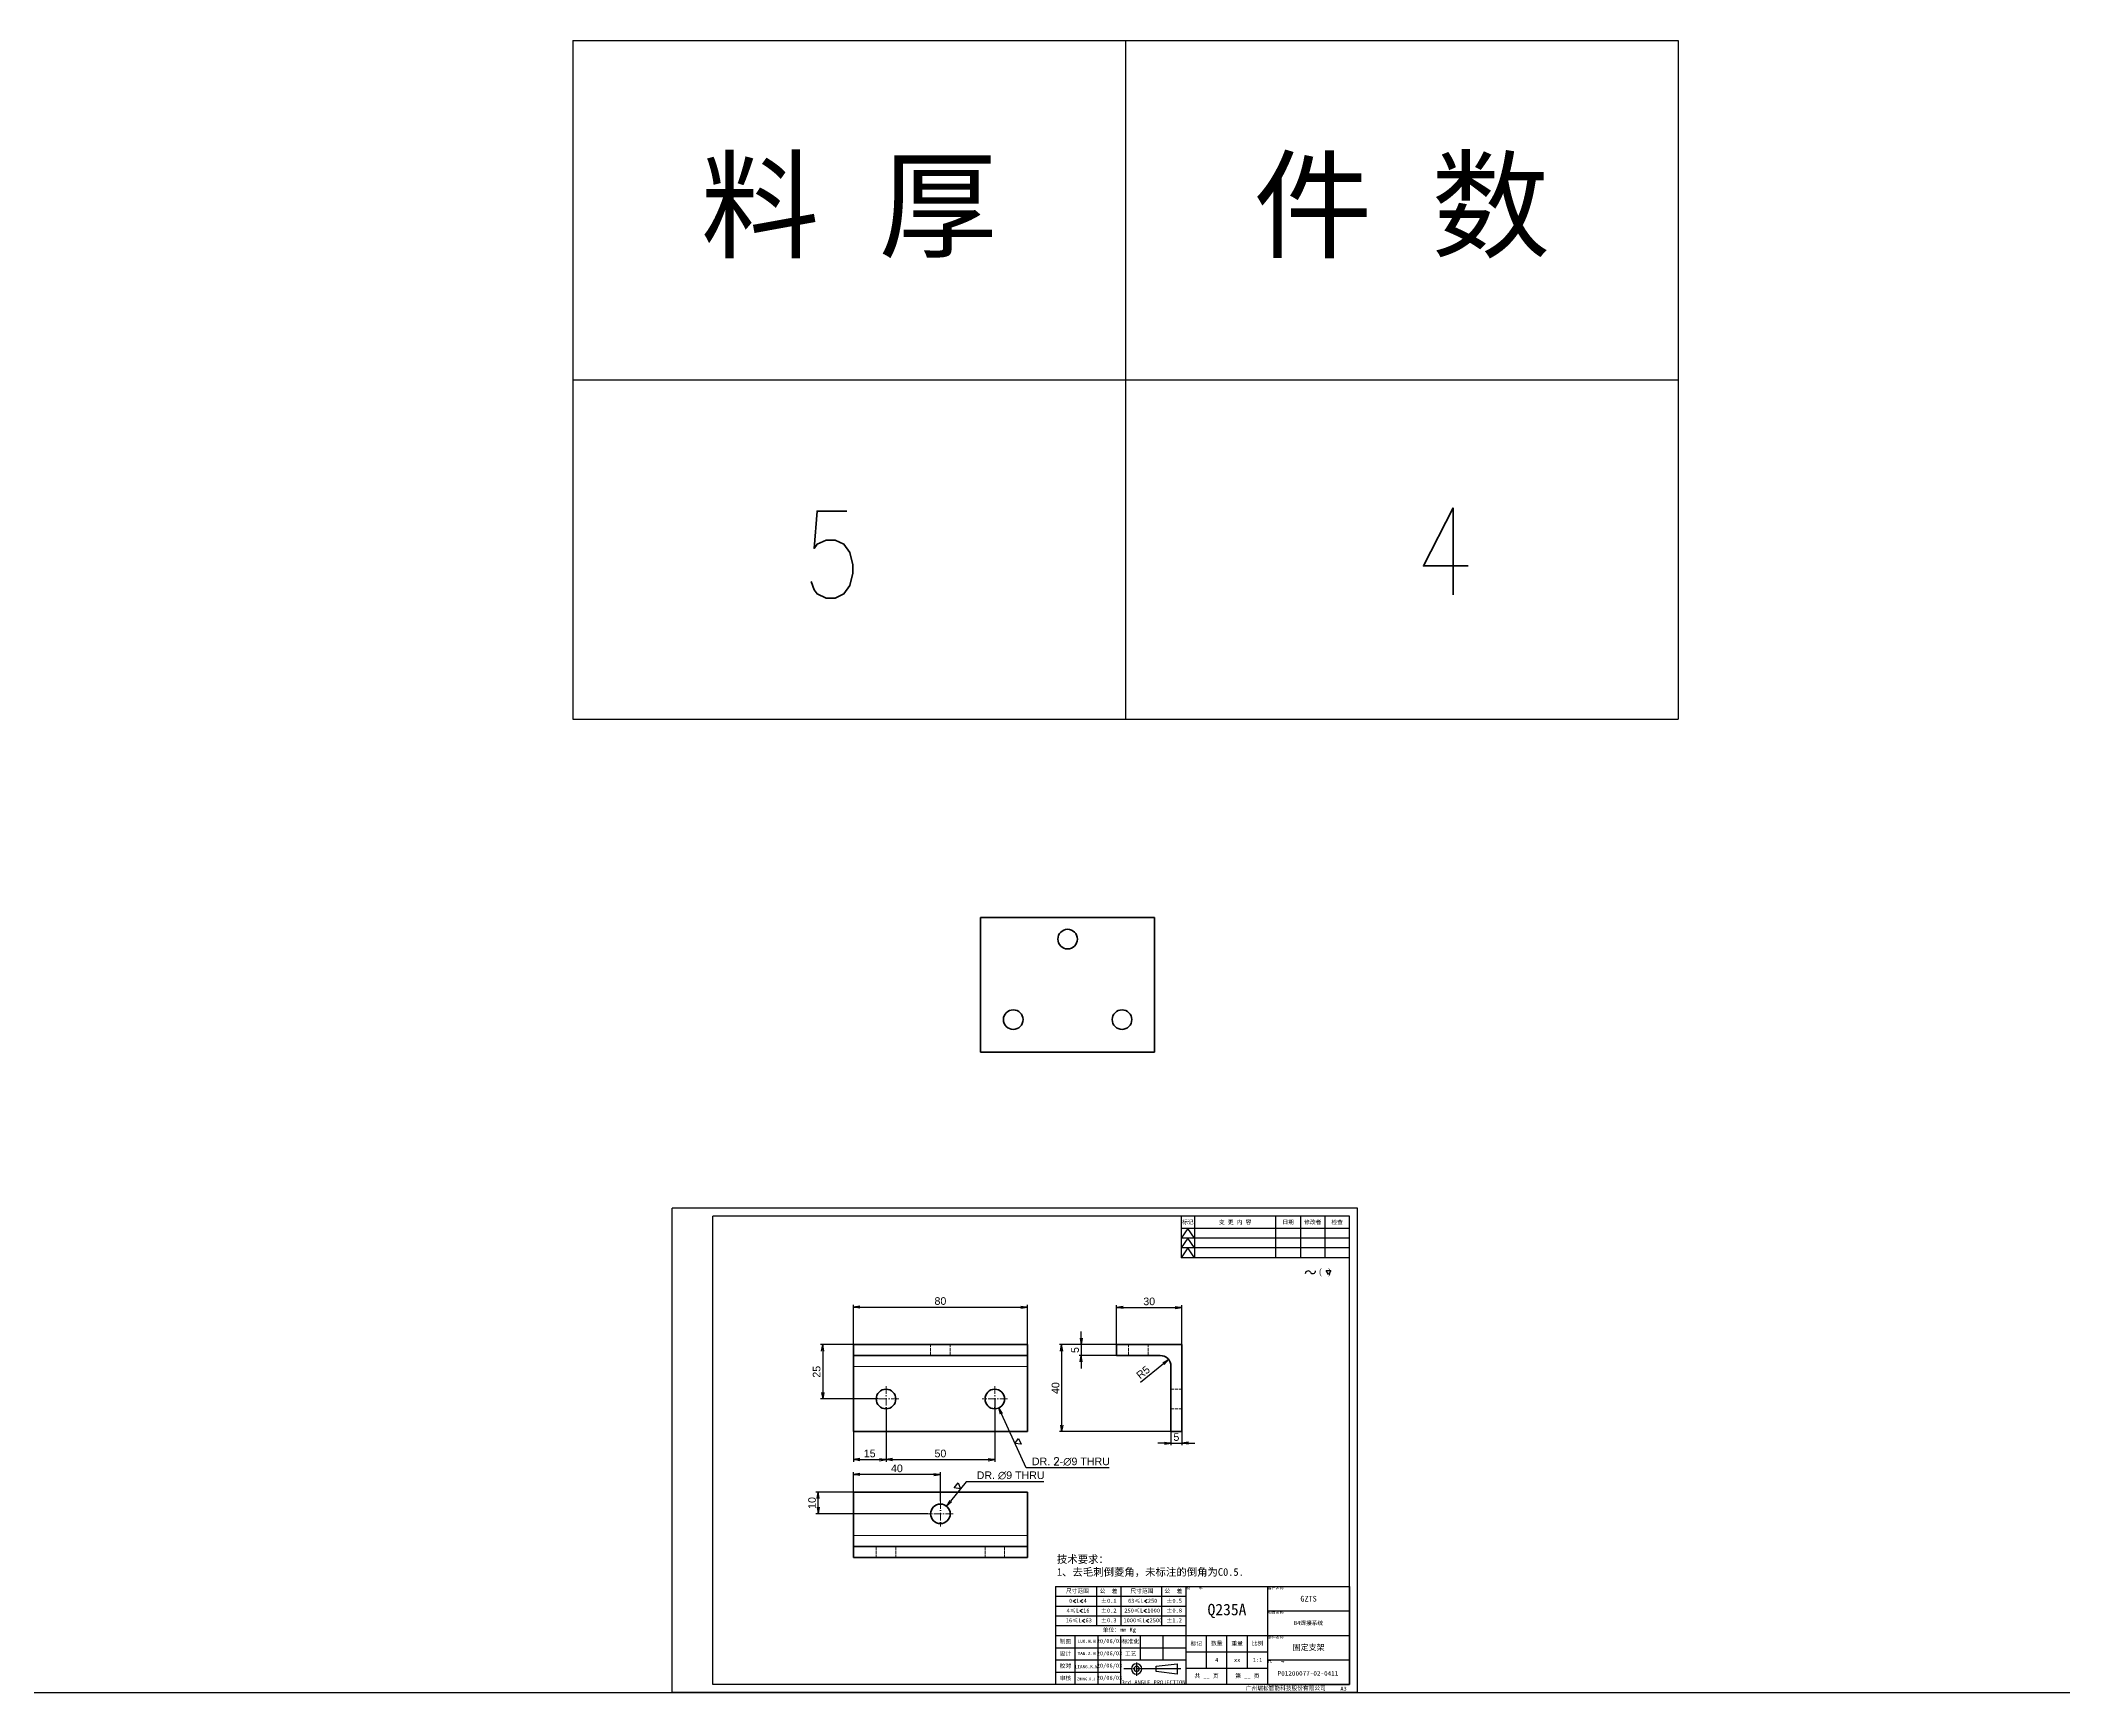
# Model space of a CAD drawing. Header units: millimetres. Extents: x -1727 to 307751, y -105919 to 6637.
# Drawn here: x 14037 to 14967, y -8118 to -7359 of the extents above; entities that cross this region are included whole.
import ezdxf
from ezdxf.enums import TextEntityAlignment as Align

# ---------------------------------------------------------------- set-up
doc = ezdxf.new("R2010")
doc.units = ezdxf.units.MM
for name, pattern in [('CENTER-HOKUTO', [23, 20, -1, 1, -1]), ('DASHDOT', [18.5, 12, -3, 0.5, -3]), ('DASHED', [15, 12, -3]), ('HIDDEN-HOKUTO', [3.8, 2.5, -1.3])]:
    doc.linetypes.add(name, pattern=pattern)
for name, color, linetype in [('AM_7', 2, 'CENTER-HOKUTO'), ('AM_HID', 1, 'HIDDEN-HOKUTO'), ('AM_VIS', 7, 'Continuous'), ('TITLE_FRAME', 7, 'Continuous'), ('WORD_DIM', 253, 'Continuous')]:
    doc.layers.add(name, color=color, linetype=linetype)
doc.layers.add('SOLID LINE', color=7, linetype='Continuous', lineweight=30)
doc.styles.add('DIM', font='txt.shx', dxfattribs={"width": 0.8, "bigfont": 'bigfont.shx'})
doc.styles.get("Standard").update_dxf_attribs({"font": 'arial.ttf'})
doc.dimstyles.new('RS-1-1', dxfattribs={"dimtxt": 3.5, "dimasz": 3, "dimexe": 1, "dimexo": 0, "dimgap": 1, "dimtad": 3, "dimdsep": 46, "dimtxsty": 'Standard', "dimblk1": 'OPEN', "dimblk2": 'OPEN', "dimsah": 1, "dimcen": 0, "dimclrd": 256, "dimclre": 256, "dimclrt": 3, "dimadec": 0, "dimazin": 0, "dimtfac": 1, "dimtmove": 0, "dimatfit": 3, "dimfxl": 0, "dimtolj": 1, "dimtzin": 0, "dimarcsym": 0})
doc.dimstyles.new('STANDARD 1-1', dxfattribs={"dimtxt": 3.5, "dimasz": 3, "dimexe": 1, "dimexo": 0, "dimgap": 1, "dimtad": 3, "dimdsep": 46, "dimtxsty": 'Standard', "dimblk1": 'OPEN', "dimblk2": 'OPEN', "dimsah": 1, "dimcen": 0, "dimclrd": 256, "dimclre": 256, "dimclrt": 3, "dimazin": 2, "dimtfac": 1, "dimtmove": 0, "dimatfit": 3, "dimldrblk": 'OPEN', "dimfxl": 0, "dimtolj": 1, "dimtzin": 0, "dimarcsym": 0})
doc.dimstyles.new('STANDARD1-1', dxfattribs={"dimtxt": 3.5, "dimasz": 3, "dimexe": 1, "dimexo": 0, "dimgap": 1, "dimtad": 3, "dimdsep": 46, "dimtxsty": 'Standard', "dimblk1": 'OPEN', "dimblk2": 'OPEN', "dimsah": 1, "dimcen": 0, "dimclrd": 256, "dimclre": 256, "dimclrt": 3, "dimazin": 2, "dimtfac": 1, "dimtmove": 0, "dimatfit": 3, "dimldrblk": 'OPEN', "dimfxl": 0, "dimtolj": 1, "dimlwd": 25, "dimlwe": 25, "dimarcsym": 0})

# ---------------------------------------------------------------- blocks, each defined once
blk = doc.blocks.new('shiage0')
at = {"layer": 'WORD_DIM', "color": 3, "linetype": 'Continuous'}
for centre, start, end in [((1.7, 0), 30, 180), ((4.6, 1.7), 210, 0)]:
    blk.add_arc(centre, 1.69, start, end, dxfattribs=at)
blk = doc.blocks.new('12')
at = {"layer": 'TITLE_FRAME', "color": 3, "linetype": 'Continuous'}
blk.add_lwpolyline([(20.5, 3), (19, 5.5), (21.9, 5.5)], close=True, dxfattribs=at)
blk.add_blockref('shiage0', (6.2, 3.6), dxfattribs=at)
blk.add_text('(   )', height=3.5, dxfattribs=at).set_placement((14.6, 3.1))
blk = doc.blocks.new('_OPEN')
at = {"color": 0}
for p, q in [((-1, 0.17), (0, 0)), ((-1, -0.17), (0, 0)), ((0, 0), (-1, 0))]:
    blk.add_line(p, q, dxfattribs=at)
blk = doc.blocks.new('*D446')
at = {"layer": 'DEFPOINTS', "color": 0, "ltscale": 12, "transparency": 16777216}
for p in [(14490.74, -7940.89), (14410.74, -7958.11), (14490.74, -7958.11)]:
    blk.add_point(p, dxfattribs=at)
at = {"layer": 'WORD_DIM', "lineweight": -2, "ltscale": 12, "transparency": 16777216}
for p, q in [((14410.74, -7958.11), (14410.74, -7939.89)), ((14490.74, -7958.11), (14490.74, -7939.89)), ((14413.74, -7940.89), (14487.74, -7940.89))]:
    blk.add_line(p, q, dxfattribs=at)
at = {"layer": 'WORD_DIM', "lineweight": -2, "ltscale": 12, "transparency": 16777216, "xscale": 3, "yscale": 3, "zscale": 3, "rotation": 180}
blk.add_blockref('_OPEN', (14410.74, -7940.89), dxfattribs=at)
at = {"layer": 'WORD_DIM', "lineweight": -2, "ltscale": 12, "transparency": 16777216, "xscale": 3, "yscale": 3, "zscale": 3}
blk.add_blockref('_OPEN', (14490.74, -7940.89), dxfattribs=at)
at = {"layer": 'WORD_DIM', "color": 3, "ltscale": 12, "transparency": 16777216, "insert": (14450.74, -7938.11), "char_height": 3.5, "attachment_point": 5}
blk.add_mtext('\\A1;80', dxfattribs=at)
blk = doc.blocks.new('*D447')
at = {"layer": 'DEFPOINTS', "color": 0, "ltscale": 12, "transparency": 16777216}
for p in [(14531.7, -7958.11), (14506.45, -7998.11), (14556.7, -7998.11)]:
    blk.add_point(p, dxfattribs=at)
at = {"layer": 'WORD_DIM', "lineweight": -2, "ltscale": 12, "transparency": 16777216}
for p, q in [((14531.7, -7958.11), (14505.45, -7958.11)), ((14506.45, -7961.11), (14506.45, -7995.11)), ((14556.7, -7998.11), (14505.45, -7998.11))]:
    blk.add_line(p, q, dxfattribs=at)
at = {"layer": 'WORD_DIM', "lineweight": -2, "ltscale": 12, "transparency": 16777216, "xscale": 3, "yscale": 3, "zscale": 3}
for p, rotation in [((14506.45, -7958.11), 90), ((14506.45, -7998.11), 270)]:
    blk.add_blockref('_OPEN', p, dxfattribs=dict(at, rotation=rotation))
at = {"layer": 'WORD_DIM', "color": 3, "ltscale": 12, "transparency": 16777216, "insert": (14503.66, -7978.11), "char_height": 3.5, "attachment_point": 5, "rotation": 90}
blk.add_mtext('\\A1;40', dxfattribs=at)
blk = doc.blocks.new('*D448')
at = {"layer": 'DEFPOINTS', "color": 0, "ltscale": 12, "transparency": 16777216}
for p in [(14531.7, -7958.11), (14515.44, -7963.11), (14531.7, -7963.11)]:
    blk.add_point(p, dxfattribs=at)
at = {"layer": 'WORD_DIM', "lineweight": -2, "ltscale": 12, "transparency": 16777216}
for p, q in [((14531.7, -7958.11), (14514.44, -7958.11)), ((14515.44, -7955.11), (14515.44, -7952.11)), ((14515.44, -7958.11), (14515.44, -7963.11)), ((14531.7, -7963.11), (14514.44, -7963.11)), ((14515.44, -7966.11), (14515.44, -7969.11))]:
    blk.add_line(p, q, dxfattribs=at)
at = {"layer": 'WORD_DIM', "lineweight": -2, "ltscale": 12, "transparency": 16777216, "xscale": 3, "yscale": 3, "zscale": 3}
for p, rotation in [((14515.44, -7958.11), 270), ((14515.44, -7963.11), 90)]:
    blk.add_blockref('_OPEN', p, dxfattribs=dict(at, rotation=rotation))
at = {"layer": 'WORD_DIM', "color": 3, "ltscale": 12, "transparency": 16777216, "insert": (14512.66, -7960.61), "char_height": 3.5, "attachment_point": 5, "rotation": 90}
blk.add_mtext('\\A1;5', dxfattribs=at)
blk = doc.blocks.new('*D449')
at = {"layer": 'DEFPOINTS', "color": 0, "ltscale": 12, "transparency": 16777216}
for p in [(14561.7, -7941.05), (14531.7, -7958.11), (14561.7, -7958.11)]:
    blk.add_point(p, dxfattribs=at)
at = {"layer": 'WORD_DIM', "lineweight": -2, "ltscale": 12, "transparency": 16777216}
for p, q in [((14531.7, -7958.11), (14531.7, -7940.05)), ((14561.7, -7958.11), (14561.7, -7940.05)), ((14534.7, -7941.05), (14558.7, -7941.05))]:
    blk.add_line(p, q, dxfattribs=at)
at = {"layer": 'WORD_DIM', "lineweight": -2, "ltscale": 12, "transparency": 16777216, "xscale": 3, "yscale": 3, "zscale": 3, "rotation": 180}
blk.add_blockref('_OPEN', (14531.7, -7941.05), dxfattribs=at)
at = {"layer": 'WORD_DIM', "lineweight": -2, "ltscale": 12, "transparency": 16777216, "xscale": 3, "yscale": 3, "zscale": 3}
blk.add_blockref('_OPEN', (14561.7, -7941.05), dxfattribs=at)
at = {"layer": 'WORD_DIM', "color": 3, "ltscale": 12, "transparency": 16777216, "insert": (14546.7, -7938.27), "char_height": 3.5, "attachment_point": 5}
blk.add_mtext('\\A1;30', dxfattribs=at)
blk = doc.blocks.new('*D450')
at = {"layer": 'DEFPOINTS', "color": 0, "ltscale": 12, "transparency": 16777216}
for p in [(14556.7, -7998.11), (14561.7, -7998.11), (14561.7, -8003.42)]:
    blk.add_point(p, dxfattribs=at)
at = {"layer": 'WORD_DIM', "lineweight": -2, "ltscale": 12, "transparency": 16777216}
for p, q in [((14553.7, -8003.42), (14550.7, -8003.42)), ((14556.7, -7998.11), (14556.7, -8004.42)), ((14556.7, -8003.42), (14561.7, -8003.42)), ((14561.7, -7998.11), (14561.7, -8004.42)), ((14564.7, -8003.42), (14567.7, -8003.42))]:
    blk.add_line(p, q, dxfattribs=at)
at = {"layer": 'WORD_DIM', "lineweight": -2, "ltscale": 12, "transparency": 16777216, "xscale": 3, "yscale": 3, "zscale": 3}
blk.add_blockref('_OPEN', (14556.7, -8003.42), dxfattribs=at)
at = {"layer": 'WORD_DIM', "lineweight": -2, "ltscale": 12, "transparency": 16777216, "xscale": 3, "yscale": 3, "zscale": 3, "rotation": 180}
blk.add_blockref('_OPEN', (14561.7, -8003.42), dxfattribs=at)
at = {"layer": 'WORD_DIM', "color": 3, "ltscale": 12, "transparency": 16777216, "insert": (14559.2, -8000.64), "char_height": 3.5, "attachment_point": 5}
blk.add_mtext('\\A1;5', dxfattribs=at)
blk = doc.blocks.new('*D451')
at = {"layer": 'DEFPOINTS', "color": 0, "ltscale": 12, "transparency": 16777216}
for p in [(14410.74, -7988.11), (14425.74, -7988.11), (14425.74, -8010.98)]:
    blk.add_point(p, dxfattribs=at)
at = {"layer": 'WORD_DIM', "lineweight": -2, "ltscale": 12, "transparency": 16777216}
for p, q in [((14410.74, -7988.11), (14410.74, -8011.98)), ((14425.74, -7988.11), (14425.74, -8011.98)), ((14413.74, -8010.98), (14422.74, -8010.98))]:
    blk.add_line(p, q, dxfattribs=at)
at = {"layer": 'WORD_DIM', "lineweight": -2, "ltscale": 12, "transparency": 16777216, "xscale": 3, "yscale": 3, "zscale": 3, "rotation": 180}
blk.add_blockref('_OPEN', (14410.74, -8010.98), dxfattribs=at)
at = {"layer": 'WORD_DIM', "lineweight": -2, "ltscale": 12, "transparency": 16777216, "xscale": 3, "yscale": 3, "zscale": 3}
blk.add_blockref('_OPEN', (14425.74, -8010.98), dxfattribs=at)
at = {"layer": 'WORD_DIM', "color": 3, "ltscale": 12, "transparency": 16777216, "insert": (14418.24, -8008.19), "char_height": 3.5, "attachment_point": 5}
blk.add_mtext('\\A1;15', dxfattribs=at)
blk = doc.blocks.new('*D452')
at = {"layer": 'DEFPOINTS', "color": 0, "ltscale": 12, "transparency": 16777216}
for p in [(14475.74, -7983.11), (14425.74, -7987.66), (14475.74, -8010.98)]:
    blk.add_point(p, dxfattribs=at)
at = {"layer": 'WORD_DIM', "lineweight": -2, "ltscale": 12, "transparency": 16777216}
for p, q in [((14475.74, -7983.11), (14475.74, -8011.98)), ((14425.74, -7987.66), (14425.74, -8011.98)), ((14428.74, -8010.98), (14472.74, -8010.98))]:
    blk.add_line(p, q, dxfattribs=at)
at = {"layer": 'WORD_DIM', "lineweight": -2, "ltscale": 12, "transparency": 16777216, "xscale": 3, "yscale": 3, "zscale": 3, "rotation": 180}
blk.add_blockref('_OPEN', (14425.74, -8010.98), dxfattribs=at)
at = {"layer": 'WORD_DIM', "lineweight": -2, "ltscale": 12, "transparency": 16777216, "xscale": 3, "yscale": 3, "zscale": 3}
blk.add_blockref('_OPEN', (14475.74, -8010.98), dxfattribs=at)
at = {"layer": 'WORD_DIM', "color": 3, "ltscale": 12, "transparency": 16777216, "insert": (14450.74, -8008.19), "char_height": 3.5, "attachment_point": 5}
blk.add_mtext('\\A1;50', dxfattribs=at)
blk = doc.blocks.new('*D453')
at = {"layer": 'DEFPOINTS', "color": 0, "ltscale": 12, "transparency": 16777216}
for p in [(14410.74, -7958.11), (14396.65, -7983.11), (14422.24, -7983.11)]:
    blk.add_point(p, dxfattribs=at)
at = {"layer": 'WORD_DIM', "lineweight": -2, "ltscale": 12, "transparency": 16777216}
for p, q in [((14410.74, -7958.11), (14395.65, -7958.11)), ((14396.65, -7961.11), (14396.65, -7980.11)), ((14422.24, -7983.11), (14395.65, -7983.11))]:
    blk.add_line(p, q, dxfattribs=at)
at = {"layer": 'WORD_DIM', "lineweight": -2, "ltscale": 12, "transparency": 16777216, "xscale": 3, "yscale": 3, "zscale": 3}
for p, rotation in [((14396.65, -7958.11), 90), ((14396.65, -7983.11), 270)]:
    blk.add_blockref('_OPEN', p, dxfattribs=dict(at, rotation=rotation))
at = {"layer": 'WORD_DIM', "color": 3, "ltscale": 12, "transparency": 16777216, "insert": (14393.86, -7970.61), "char_height": 3.5, "attachment_point": 5, "rotation": 90}
blk.add_mtext('\\A1;25', dxfattribs=at)
blk = doc.blocks.new('*D454')
at = {"layer": 'DEFPOINTS', "color": 0, "linetype": 'Continuous', "ltscale": 5, "transparency": 16777216}
for p in [(14410.74, -8017.82), (14410.74, -8027.25), (14450.74, -8030.07)]:
    blk.add_point(p, dxfattribs=at)
at = {"layer": 'WORD_DIM', "linetype": 'Continuous', "lineweight": -2, "ltscale": 5, "transparency": 16777216}
for p, q in [((14410.74, -8027.25), (14410.74, -8016.82)), ((14447.74, -8017.82), (14413.74, -8017.82)), ((14450.74, -8030.07), (14450.74, -8016.82))]:
    blk.add_line(p, q, dxfattribs=at)
at = {"layer": 'WORD_DIM', "linetype": 'Continuous', "lineweight": -2, "ltscale": 5, "transparency": 16777216, "xscale": 3, "yscale": 3, "zscale": 3, "rotation": 180}
blk.add_blockref('_OPEN', (14410.74, -8017.82), dxfattribs=at)
at = {"layer": 'WORD_DIM', "linetype": 'Continuous', "lineweight": -2, "ltscale": 5, "transparency": 16777216, "xscale": 3, "yscale": 3, "zscale": 3}
blk.add_blockref('_OPEN', (14450.74, -8017.82), dxfattribs=at)
at = {"layer": 'WORD_DIM', "color": 3, "linetype": 'Continuous', "ltscale": 5, "transparency": 16777216, "insert": (14430.74, -8015.03), "char_height": 3.5, "attachment_point": 5}
blk.add_mtext('\\A1;40', dxfattribs=at)
blk = doc.blocks.new('*D455')
at = {"layer": 'DEFPOINTS', "color": 0, "linetype": 'Continuous', "ltscale": 5, "transparency": 16777216}
for p in [(14394.55, -8025.92), (14410.74, -8025.92), (14444.89, -8035.92)]:
    blk.add_point(p, dxfattribs=at)
at = {"layer": 'WORD_DIM', "linetype": 'Continuous', "lineweight": -2, "ltscale": 5, "transparency": 16777216}
for p, q in [((14410.74, -8025.92), (14393.55, -8025.92)), ((14394.55, -8032.92), (14394.55, -8028.92)), ((14444.89, -8035.92), (14393.55, -8035.92))]:
    blk.add_line(p, q, dxfattribs=at)
at = {"layer": 'WORD_DIM', "linetype": 'Continuous', "lineweight": -2, "ltscale": 5, "transparency": 16777216, "xscale": 3, "yscale": 3, "zscale": 3}
for p, rotation in [((14394.55, -8025.92), 90), ((14394.55, -8035.92), 270)]:
    blk.add_blockref('_OPEN', p, dxfattribs=dict(at, rotation=rotation))
at = {"layer": 'WORD_DIM', "color": 3, "linetype": 'Continuous', "ltscale": 5, "transparency": 16777216, "insert": (14391.76, -8030.92), "char_height": 3.5, "attachment_point": 5, "rotation": 90}
blk.add_mtext('\\A1;10', dxfattribs=at)
blk = doc.blocks.new('*D456')
at = {"layer": 'DEFPOINTS', "color": 0, "ltscale": 2, "transparency": 16777216}
for p in [(14473.88, -7979.02), (14477.6, -7987.21)]:
    blk.add_point(p, dxfattribs=at)
at = {"layer": 'WORD_DIM', "lineweight": 25, "ltscale": 2, "transparency": 16777216}
for p, q in [((14490.11, -8014.81), (14478.84, -7989.95)), ((14528.28, -8014.81), (14490.11, -8014.81))]:
    blk.add_line(p, q, dxfattribs=at)
at = {"layer": 'WORD_DIM', "lineweight": 25, "ltscale": 2, "transparency": 16777216, "xscale": 3, "yscale": 3, "zscale": 3, "rotation": 114.3792420790748}
blk.add_blockref('_OPEN', (14477.6, -7987.21), dxfattribs=at)
at = {"layer": 'WORD_DIM', "color": 3, "ltscale": 2, "transparency": 16777216, "insert": (14510.71, -8011.93), "char_height": 3.5, "attachment_point": 5}
blk.add_mtext('\\A1;DR. {\\Fromans,bigfont|c134;2}-∅9 THRU', dxfattribs=at)
blk = doc.blocks.new('shiage1')
at = {"layer": 'WORD_DIM', "color": 3, "linetype": 'Continuous'}
for p, q in [((0, 0), (-1.44, 2.5)), ((-1.44, 2.5), (1.44, 2.5)), ((1.44, 2.5), (0, 0))]:
    blk.add_line(p, q, dxfattribs=at)
blk = doc.blocks.new('*D457')
at = {"layer": 'DEFPOINTS', "color": 0, "ltscale": 2, "transparency": 16777216}
for p in [(14551.7, -7968.11), (14555.58, -7964.96)]:
    blk.add_point(p, dxfattribs=at)
at = {"layer": 'WORD_DIM', "lineweight": 25, "ltscale": 2, "transparency": 16777216}
blk.add_line((14542.69, -7975.44), (14553.26, -7966.85), dxfattribs=at)
at = {"layer": 'WORD_DIM', "lineweight": 25, "ltscale": 2, "transparency": 16777216, "xscale": 3, "yscale": 3, "zscale": 3, "rotation": 39.08087847651454}
blk.add_blockref('_OPEN', (14555.58, -7964.96), dxfattribs=at)
at = {"layer": 'WORD_DIM', "color": 3, "ltscale": 2, "transparency": 16777216, "insert": (14543.91, -7970.86), "char_height": 3.5, "attachment_point": 5, "rotation": 39.08088}
blk.add_mtext('\\A1;R5', dxfattribs=at)
blk = doc.blocks.new('*D458')
at = {"layer": 'DEFPOINTS', "color": 0, "ltscale": 2, "transparency": 16777216}
for p in [(14453.56, -8032.41), (14447.92, -8039.42)]:
    blk.add_point(p, dxfattribs=at)
at = {"layer": 'WORD_DIM', "lineweight": 25, "ltscale": 2, "transparency": 16777216}
for p, q in [((14462.6, -8021.16), (14455.44, -8030.07)), ((14498.27, -8021.16), (14462.6, -8021.16))]:
    blk.add_line(p, q, dxfattribs=at)
at = {"layer": 'WORD_DIM', "lineweight": 25, "ltscale": 2, "transparency": 16777216, "xscale": 3, "yscale": 3, "zscale": 3, "rotation": 231.2149551458978}
blk.add_blockref('_OPEN', (14453.56, -8032.41), dxfattribs=at)
at = {"layer": 'WORD_DIM', "color": 3, "ltscale": 2, "transparency": 16777216, "insert": (14483.03, -8018.27), "char_height": 3.5, "attachment_point": 5}
blk.add_mtext('\\A1;DR. ∅9 THRU', dxfattribs=at)
blk = doc.blocks.new('*T16')
at = {"color": 0, "linetype": 'ByBlock', "lineweight": -2, "transparency": 16777216}
for p, q in [((0, 0), (127, 0)), ((0, 0), (0, -78)), ((63.5, 0), (63.5, -78)), ((127, 0), (127, -78)), ((0, -39), (127, -39)), ((0, -78), (127, -78))]:
    blk.add_line(p, q, dxfattribs=at)
at = {"color": 0, "transparency": 16777216, "char_height": 10, "width": 60.5, "attachment_point": 5}
for s, insert in [('{\\fSimSun|b0|i0|c134|p2;料 厚}', (31.75, -19.5)), ('{\\fSimSun|b0|i0|c134|p2;件 数}', (95.25, -19.5))]:
    blk.add_mtext(s, dxfattribs=dict(at, insert=insert))
blk = doc.blocks.new('拆图参数')
blk.add_blockref('*T16', (-63.5, 78))
at = {"style": 'DIM', "width": 0.8}
blk.add_attdef('6', text='', height=10, dxfattribs=at).set_placement((-37.13, 18.91), align=Align.MIDDLE_LEFT)
blk.add_attdef('1', text='', height=10, dxfattribs=at).set_placement((36.65, 19.27), align=Align.MIDDLE_CENTER)

msp = doc.modelspace()

# ---------------------------------------------------------------- linework, layer by layer
msp.add_line((538.05434, -8118.07641), (39955.55791, -8118.07641))
at = {"layer": 'AM_7', "linetype": 'DASHDOT', "lineweight": 13, "ltscale": 0.2925}
for p, q in [((14425.74023, -7977.26488), (14425.74023, -7988.96489)), ((14475.74023, -7977.26488), (14475.74023, -7988.96489)), ((14450.74023, -8030.06615), (14450.74023, -8041.76616))]:
    msp.add_line(p, q, dxfattribs=at)
at = {"layer": 'AM_7', "linetype": 'DASHDOT', "lineweight": 13, "ltscale": 0.292499}
for p, q in [((14431.59021, -7983.11488), (14419.89026, -7983.11488)), ((14481.59021, -7983.11488), (14469.89026, -7983.11488)), ((14456.59021, -8035.91615), (14444.89026, -8035.91615))]:
    msp.add_line(p, q, dxfattribs=at)
at = {"layer": 'AM_HID', "linetype": 'DASHED', "lineweight": 13, "ltscale": 0.125}
for p, q in [((14446.24023, -7963.11488), (14446.24023, -7958.11488)), ((14455.24023, -7963.11488), (14455.24023, -7958.11488)), ((14537.20294, -7963.11488), (14537.20294, -7958.11488)), ((14546.20294, -7963.11488), (14546.20294, -7958.11488)), ((14556.70294, -7978.61488), (14561.70294, -7978.61488)), ((14556.70294, -7978.61488), (14561.70294, -7978.61488)), ((14556.70294, -7987.61488), (14561.70294, -7987.61488)), ((14556.70294, -7987.61488), (14561.70294, -7987.61488)), ((14421.24023, -8050.91615), (14421.24023, -8055.91615)), ((14430.24023, -8050.91615), (14430.24023, -8055.91615)), ((14471.24023, -8050.91615), (14471.24023, -8055.91615)), ((14480.24023, -8050.91615), (14480.24023, -8055.91615))]:
    msp.add_line(p, q, dxfattribs=at)
at = {"layer": 'AM_VIS', "lineweight": 35}
for p, q in [((14469.20253, -7823.70298), (14469.20253, -7761.70298)), ((14549.20253, -7761.70298), (14469.20253, -7761.70298)), ((14549.20253, -7823.70298), (14549.20253, -7761.70298)), ((14549.20253, -7823.70298), (14469.20253, -7823.70298)), ((14490.74023, -7958.11488), (14410.74023, -7958.11488)), ((14531.70294, -7958.11488), (14561.70294, -7958.11488)), ((14561.70294, -7998.11488), (14561.70294, -7958.11488)), ((14490.74023, -7963.11488), (14410.74023, -7963.11488)), ((14410.74023, -7998.11488), (14410.74023, -7968.11488)), ((14490.74023, -7998.11488), (14490.74023, -7968.11488)), ((14551.70294, -7963.11488), (14531.70294, -7963.11488)), ((14556.70294, -7998.11488), (14556.70294, -7968.11488)), ((14490.74023, -7998.11488), (14410.74023, -7998.11488)), ((14490.74023, -8025.91615), (14410.74023, -8025.91615)), ((14410.74023, -8045.91615), (14410.74023, -8025.91615)), ((14490.74023, -8045.91615), (14490.74023, -8025.91615)), ((14490.74023, -8050.91615), (14410.74023, -8050.91615)), ((14490.74023, -8055.91615), (14410.74023, -8055.91615))]:
    msp.add_line(p, q, dxfattribs=at)
at = {"layer": 'AM_VIS', "linetype": 'Continuous'}
for p, q in [((14638.69538, -7899.07642), (14346.19538, -7899.07642)), ((14346.19538, -8114.32642), (14346.19538, -7899.07642)), ((14638.69538, -8114.32642), (14638.69538, -7899.07642)), ((14638.69538, -8114.32642), (14346.19538, -8114.32642))]:
    msp.add_line(p, q, dxfattribs=at)
at = {"layer": 'AM_VIS', "lineweight": 35, "ltscale": 0.125}
for p, q in [((14410.74023, -7958.11488), (14410.74023, -7963.11488)), ((14490.74023, -7958.11488), (14490.74023, -7963.11488)), ((14531.70294, -7958.11488), (14531.70294, -7963.11488)), ((14410.74023, -7963.11488), (14410.74023, -7968.11488)), ((14490.74023, -7963.11488), (14490.74023, -7968.11488)), ((14561.70294, -7998.11488), (14556.70294, -7998.11488)), ((14410.74023, -8045.91615), (14410.74023, -8050.91615)), ((14410.74023, -8055.91615), (14410.74023, -8050.91615)), ((14490.74023, -8045.91615), (14490.74023, -8050.91615)), ((14490.74023, -8055.91615), (14490.74023, -8050.91615))]:
    msp.add_line(p, q, dxfattribs=at)
at = {"layer": 'AM_VIS', "lineweight": 13}
for p, q in [((14490.74023, -7968.11488), (14410.74023, -7968.11488)), ((14490.74023, -8045.91615), (14410.74023, -8045.91615))]:
    msp.add_line(p, q, dxfattribs=at)
at = {"layer": 'AM_VIS', "lineweight": 35}
for centre in [(14509.20253, -7771.70298), (14484.20253, -7808.70298), (14534.20253, -7808.70298), (14425.74023, -7983.11488), (14475.74023, -7983.11488), (14450.74023, -8035.91615)]:
    msp.add_circle(centre, 4.5, dxfattribs=at)
msp.add_arc((14551.70294, -7968.11488), 5, 0, 90.0000025, dxfattribs=at)
at = {"layer": 'TITLE_FRAME', "linetype": 'Continuous'}
for p, q in [((14561.44538, -7899.07642), (14561.44538, -7918.20142)), ((14567.44538, -7899.07642), (14567.44538, -7918.20142)), ((14604.94538, -7918.20142), (14604.94538, -7899.07642)), ((14616.19538, -7899.07642), (14616.19538, -7918.20142)), ((14627.44538, -7899.07642), (14627.44538, -7918.20142)), ((14638.69538, -7918.20142), (14638.69538, -7899.07642)), ((14638.69538, -7904.70142), (14561.44538, -7904.70142)), ((14564.44538, -7904.70142), (14561.44538, -7909.20142)), ((14638.69538, -7909.20142), (14561.44538, -7909.20142)), ((14564.44538, -7909.20142), (14561.44538, -7913.70142)), ((14567.44538, -7909.20142), (14564.44538, -7904.70142)), ((14567.44538, -7913.70142), (14564.44538, -7909.20142)), ((14638.69538, -7913.70142), (14561.44538, -7913.70142)), ((14564.44538, -7913.70142), (14561.44538, -7918.20142)), ((14638.69538, -7918.20142), (14561.44538, -7918.20142)), ((14567.44538, -7918.20142), (14564.44538, -7913.70142)), ((14503.69538, -8069.32642), (14638.69538, -8069.32642)), ((14503.69538, -8069.32642), (14503.69538, -8114.32642)), ((14522.44538, -8069.32642), (14522.44538, -8087.32642)), ((14533.69538, -8069.32642), (14533.69538, -8087.32642)), ((14552.44538, -8087.32642), (14552.44538, -8069.32642)), ((14563.69538, -8114.32642), (14563.69538, -8069.32642)), ((14601.19538, -8114.32642), (14601.19538, -8069.32642)), ((14503.69538, -8073.82642), (14563.69538, -8073.82642)), ((14503.69538, -8078.32642), (14563.69538, -8078.32642)), ((14503.69538, -8082.82642), (14563.69538, -8082.82642)), ((14503.69538, -8087.32642), (14563.69538, -8087.32642)), ((14601.19538, -8080.57642), (14638.69538, -8080.57642)), ((14503.69538, -8091.82642), (14638.69538, -8091.82642)), ((14503.69538, -8097.45142), (14563.69538, -8097.45142)), ((14512.69538, -8114.32642), (14512.69538, -8091.82642)), ((14523.19538, -8114.32642), (14523.19538, -8091.82642)), ((14533.69538, -8114.32642), (14533.69538, -8091.82642)), ((14542.69538, -8103.07642), (14542.69538, -8091.82642)), ((14553.19538, -8103.07642), (14553.19538, -8091.82642)), ((14573.07038, -8106.82642), (14573.07038, -8091.82642)), ((14582.44538, -8114.32642), (14582.44538, -8091.82642)), ((14591.82038, -8106.82642), (14591.82038, -8091.82642)), ((14503.69538, -8103.07642), (14563.69538, -8103.07642)), ((14563.69538, -8099.32642), (14601.19538, -8099.32642)), ((14563.69538, -8106.82642), (14601.19538, -8106.82642)), ((14601.19538, -8103.07642), (14638.69538, -8103.07642)), ((14503.69538, -8108.70142), (14533.69538, -8108.70142))]:
    msp.add_line(p, q, dxfattribs=at)
at = {"layer": 'TITLE_FRAME', "color": 2, "linetype": 'CENTER-HOKUTO'}
for p, q in [((14561.25044, -8107.21461), (14534.99444, -8107.21461)), ((14540.92124, -8104.26261), (14540.92124, -8110.46421))]:
    msp.add_line(p, q, dxfattribs=at)
at = {"layer": 'TITLE_FRAME', "color": 3, "linetype": 'Continuous'}
for p, q in [((14549.92124, -8106.01461), (14559.52124, -8104.81461)), ((14549.92124, -8108.41461), (14549.92124, -8106.01461)), ((14559.52124, -8104.81461), (14559.52124, -8109.61461)), ((14559.52124, -8109.61461), (14549.92124, -8108.41461))]:
    msp.add_line(p, q, dxfattribs=at)
for radius in [2.4, 1.2]:
    msp.add_arc((14540.92124, -8107.21461), radius, 0, 359.98938268, dxfattribs=at)
at = {"layer": 'WORD_DIM', "linetype": 'Continuous'}
for p, q in [((14327.44538, -8118.07642), (14327.44538, -7895.32642)), ((14642.44538, -7895.32642), (14327.44538, -7895.32642)), ((14642.44538, -8118.07642), (14642.44538, -7895.32642)), ((14638.69538, -8069.32642), (14638.69538, -8114.32642)), ((14601.19538, -8114.32642), (14638.69538, -8114.32642)), ((14642.44538, -8118.07642), (14327.44538, -8118.07642))]:
    msp.add_line(p, q, dxfattribs=at)

# ---------------------------------------------------------------- block references
at = {"xscale": 4, "yscale": 4, "zscale": 4}
msp.add_blockref('拆图参数', (14535.7425, -7670.55996), dxfattribs=at).add_auto_attribs({'1': '4', '6': '5'})
at = {"layer": 'WORD_DIM', "linetype": 'Continuous', "xscale": 0.75, "yscale": 0.75, "zscale": 0.75}
msp.add_blockref('12', (14613.78892, -7928.20444), dxfattribs=at)
at = {"layer": 'WORD_DIM', "color": 3, "ltscale": 2}
for p, rotation in [((14485.01979, -8003.59126), 294.3792420790908), ((14459.97247, -8024.42742), 51.21495514579114)]:
    msp.add_blockref('shiage1', p, dxfattribs=dict(at, rotation=rotation))

# ---------------------------------------------------------------- texts
at = {"layer": 'SOLID LINE', "ltscale": 0.5}
for s, insert, char_height, width, attachment_point in [('\\pt11.25;{\\fSimHei|b0|i0|c134|p2;\\C3;标记}', (14564.44538, -7901.88892), 1.875, 6, 5), ('\\pt11.25;{\\fSimHei|b0|i0|c134|p2;\\C3;变 更 内 容}', (14586.19538, -7901.88892), 1.875, 37.5, 5), ('\\pt11.25;{\\fSimHei|b0|i0|c134|p2;\\C3;日期}', (14610.57038, -7901.88892), 1.875, 11.25, 5), ('\\pt11.25;{\\fSimHei|b0|i0|c134|p2;\\C3;修改者}', (14621.82038, -7901.88892), 1.875, 11.25, 5), ('\\pt11.25;{\\fSimHei|b0|i0|c134|p2;\\C3;检查}', (14633.07038, -7901.88892), 1.875, 11.25, 5), ('\\pt21;{\\fSimHei|b0|i0|c134|p2;\\C3;技术要求：\\P1、去毛刺倒菱角，未标注的倒角为C0.5.}', (14504.2753, -8055.0682), 3.5, 103.9326425, 1), ('\\pt11.25;{\\fSimHei|b0|i0|c134|p2;\\C3;尺寸范围}', (14508.43535, -8070.42972), 1.875, 33.9761391, 1), ('\\pt11.25;{\\fSimHei|b0|i0|c134|p2;\\C3;公  差}', (14523.92566, -8070.42972), 1.875, 33.9761391, 1), ('\\pt11.25;{\\fSimHei|b0|i0|c134|p2;\\C3;尺寸范围}', (14538.09594, -8070.42972), 1.875, 33.9761391, 1), ('\\pt11.25;{\\fSimHei|b0|i0|c134|p2;\\C3;公  差}', (14553.72493, -8070.42972), 1.875, 33.9761391, 1), ('{\\fSimHei|b0|i0|c134|p2;\\C3;材    料}', (14563.69538, -8069.32642), 1.3125, 37.5, 1), ('\\pt7.875;{\\fSimHei|b0|i0|c134|p2;\\C3;客户名称}', (14601.19538, -8069.32642), 1.3125, 37.5, 1), ('\\pt11.25;{\\fSimHei|b0|i0|c134|p2;\\C3;4\\H0.9583x;≤\\H1.043x;L\\Fromans,bigfont|c134;\\H0.9588x;<\\fSimHei|b0|i0|c134|p2;\\H1.043x;16}', (14508.75527, -8079.42972), 1.875, 33.9761391, 1), ('\\pt11.25;{\\fSimHei|b0|i0|c134|p2;\\C3;0\\Fromans,bigfont|c134;\\H0.9583x;<\\fSimHei|b0|i0|c134|p2;\\H1.044x;L\\Fromans,bigfont|c134;\\H0.9583x;<\\fSimHei|b0|i0|c134|p2;\\H1.044x;4}', (14509.90578, -8074.92972), 1.875, 33.9761391, 1), ('\\pt11.25;{\\fSimHei|b0|i0|c134|p2;\\C3;%%P0.1}', (14524.38214, -8074.92972), 1.875, 33.9761391, 1), ('\\pt11.25;{\\fSimHei|b0|i0|c134|p2;\\C3;%%P0.2}', (14524.38214, -8079.42972), 1.875, 33.9761391, 1), ('\\pt11.25;{\\fSimHei|b0|i0|c134|p2;\\C3;250\\H0.9583x;≤\\H1.044x;L\\Fromans,bigfont|c134;\\H0.9579x;<\\fSimHei|b0|i0|c134|p2;\\H1.044x;1000}', (14535.27116, -8079.42972), 1.875, 33.9761391, 1), ('\\pt11.25;{\\fSimHei|b0|i0|c134|p2;\\C3;63\\H0.9583x;≤\\H1.044x;L\\Fromans,bigfont|c134;\\H0.9579x;<\\fSimHei|b0|i0|c134|p2;\\H1.044x;250}', (14536.98314, -8074.92972), 1.875, 33.9761391, 1), ('\\pt11.25;{\\fSimHei|b0|i0|c134|p2;\\C3;%%P0.5}', (14554.43488, -8074.92972), 1.875, 33.9761391, 1), ('\\pt11.25;{\\fSimHei|b0|i0|c134|p2;\\C3;%%P0.8}', (14554.43488, -8079.42972), 1.875, 33.9761391, 1), ('\\pt31.5;{\\fSimHei|b0|i0|c134|p2;\\C3;Q235A}', (14582.44538, -8080.57642), 5.25, 37.5, 5), ('{\\fSimHei|b0|i0|c134|p2;\\C3;GZTS}', (14619.94538, -8074.95142), 2.625, 37.5, 5), ('\\pt11.25;{\\fSimHei|b0|i0|c134|p2;\\C3;16\\H0.9583x;≤\\H1.044x;L\\Fromans,bigfont|c134;\\H0.9579x;<\\fSimHei|b0|i0|c134|p2;\\H1.044x;63}', (14508.36898, -8083.92972), 1.875, 33.9761391, 1), ('\\pt11.25;{\\fSimHei|b0|i0|c134|p2;\\C3;%%P0.3}', (14524.38214, -8083.92972), 1.875, 33.9761391, 1), ('\\pt11.25;{\\fSimHei|b0|i0|c134|p2;\\C3;单位：mm Kg}', (14525.36872, -8088.2878), 1.875, 33.9761391, 1), ('\\pt11.25;{\\fSimHei|b0|i0|c134|p2;\\C3;%%P1.2}', (14554.43488, -8083.92972), 1.875, 33.9761391, 1), ('\\pt7.875;{\\fSimHei|b0|i0|c134|p2;\\C3;项目名称}', (14601.19538, -8080.57642), 1.3125, 37.5, 1), ('{\\fSimHei|b0|i0|c134|p2;\\C3;B4焊接系统}', (14619.94538, -8086.20142), 1.875, 37.5, 5), ('\\pt11.25;{\\fSimHei|b0|i0|c134|p2;\\C3;制图}', (14508.19538, -8094.63892), 1.875, 9, 5), ('\\pt216;{\\fSimHei|b0|i0|c134|p2;\\H0.8x;\\C3;LUO.M.H}', (14517.93946, -8094.51447), 1.875, 10.5, 5), ('\\pt45;{\\fSimHei|b0|i0|c134|p2;\\C3;20/06/03}', (14528.44538, -8094.63895), 1.875, 10.5, 5), ('\\pt11.25;{\\fSimHei|b0|i0|c134|p2;\\C3;标准化}', (14538.19538, -8094.63892), 1.875, 9, 5), ('\\pt11.25;{\\fSimHei|b0|i0|c134|p2;\\C3;标记}', (14568.38288, -8095.57642), 1.875, 9.375, 5), ('\\pt11.25;{\\fSimHei|b0|i0|c134|p2;\\C3;数量}', (14577.75788, -8095.57642), 1.875, 9.375, 5), ('\\pt11.25;{\\fSimHei|b0|i0|c134|p2;\\C3;重量}', (14587.13288, -8095.57642), 1.875, 9.375, 5), ('\\pt11.25;{\\fSimHei|b0|i0|c134|p2;\\C3;比例}', (14596.50788, -8095.57642), 1.875, 9.375, 5), ('\\pt7.875;{\\fSimHei|b0|i0|c134|p2;\\C3;部件名称}', (14601.19538, -8091.82642), 1.3125, 37.5, 1), ('{\\fSimHei|b0|i0|c134|p2;\\C3;固定支架}', (14619.94538, -8097.45142), 2.625, 37.5, 5), ('\\pt11.25;{\\fSimHei|b0|i0|c134|p2;\\C3;校对}', (14508.19538, -8105.88892), 1.875, 9, 5), ('\\pt11.25;{\\fSimHei|b0|i0|c134|p2;\\C3;设计}', (14508.19538, -8100.26392), 1.875, 9, 5), ('{\\fSimHei|b0|i0|c134|p2;\\C3;LIANG.K.W}', (14517.82917, -8106.14644), 1.5, 8.4, 5), ('\\pt216;{\\fSimHei|b0|i0|c134|p2;\\H0.8x;\\C3;TAN.Z.H}', (14517.93946, -8100.13947), 1.875, 10.5, 5), ('\\pt45;{\\fSimHei|b0|i0|c134|p2;\\C3;20/06/03}', (14528.44538, -8100.26395), 1.875, 10.5, 5), ('\\pt45;{\\fSimHei|b0|i0|c134|p2;\\C3;20/06/03}', (14528.44538, -8105.88895), 1.875, 10.5, 5), ('\\pt11.25;{\\fSimHei|b0|i0|c134|p2;\\C3;工艺}', (14538.19538, -8100.26392), 1.875, 9, 5), ('\\pt11.25;{\\fSimHei|b0|i0|c134|p2;\\C3;4}', (14577.75788, -8103.07642), 1.875, 9.375, 5), ('\\pt11.25;{\\fSimHei|b0|i0|c134|p2;\\C3;xx}', (14587.13288, -8103.07642), 1.875, 9.375, 5), ('\\pt11.25;{\\fSimHei|b0|i0|c134|p2;\\C3;1:1}', (14596.50788, -8103.07642), 1.875, 9.375, 5), ('\\pt7.875;{\\fSimHei|b0|i0|c134|p2;\\C3;代    号}', (14601.19538, -8103.07642), 1.3125, 37.5, 1), ('\\pt11.25;{\\fSimHei|b0|i0|c134|p2;\\C3;审核}', (14508.19538, -8111.51392), 1.875, 9, 5), ('\\pt172.8;{\\fSimHei|b0|i0|c134|p2;\\H0.8x;\\C3;ZHONG.R.J}', (14517.74347, -8111.85756), 1.5, 8.4, 5), ('\\pt45;{\\fSimHei|b0|i0|c134|p2;\\C3;20/06/03}', (14528.44538, -8111.51395), 1.875, 10.5, 5), ('{\\fSimHei|b0|i0|c134|p2;\\C3;3rd ANGLE PROJECTION}', (14548.69538, -8114.32642), 1.875, 30, 8), ('\\pt11.25;{\\fSimHei|b0|i0|c134|p2;\\C3;共 __ 页}', (14573.07038, -8110.57642), 1.875, 18.75, 5), ('\\pt11.25;{\\fSimHei|b0|i0|c134|p2;\\C3;第 __ 页}', (14591.82038, -8110.57642), 1.875, 18.75, 5), ('\\pt11.25;{\\fSimHei|b0|i0|c134|p2;\\C3;广州瑞松智能科技股份有限公司}', (14591.11833, -8115.10303), 1.875, 58.9213561, 1), ('{\\fSimHei|b0|i0|c134|p2;\\C3;P01200077-02-0411}', (14619.68318, -8109.26916), 2.1, 30, 5), ('\\pt11.25;{\\fSimHei|b0|i0|c134|p2;\\C3;A3}', (14634.56203, -8115.37448), 1.875, 58.9213561, 1)]:
    msp.add_mtext(s, dxfattribs=dict(at, insert=insert, char_height=char_height, width=width, attachment_point=attachment_point))
at = {"layer": 'SOLID LINE', "ltscale": 0.5, "insert": (14534.85964, -8083.92972), "char_height": 1.875, "width": 33.9761391, "attachment_point": 1, "line_spacing_factor": 0.72}
msp.add_mtext('\\pt11.25;{\\fSimHei|b0|i0|c134|p2;\\C3;1000\\H0.9583x;≤\\H1.044x;L\\Fromans,bigfont|c134;\\H0.9579x;<\\fSimHei|b0|i0|c134|p2;\\H1.044x;2500}', dxfattribs=at)

# ---------------------------------------------------------------- dimensions: what is measured, and where the dimension line sits
at = {"layer": 'WORD_DIM', "ltscale": 12}
for base, p1, p2, picture, middle in [((14490.74023, -7940.89271), (14410.74023, -7958.11488), (14490.74023, -7958.11488), '*D446', (14450.74023, -7938.10571)), ((14561.70294, -7941.05328), (14531.70294, -7958.11488), (14561.70294, -7958.11488), '*D449', (14546.70294, -7938.26509)), ((14475.74023, -8010.97772), (14425.74023, -7987.66487), (14475.74023, -7983.11488), '*D452', (14450.74023, -8008.19072)), ((14425.74023, -8010.97772), (14410.74023, -7988.11488), (14425.74023, -7988.11488), '*D451', (14418.24023, -8008.19072)), ((14561.70294, -8003.41735), (14556.70294, -7998.11488), (14561.70294, -7998.11488), '*D450', (14559.20294, -8000.63751))]:
    dim = msp.add_linear_dim(base=base, p1=p1, p2=p2, dimstyle='RS-1-1', dxfattribs=at)
    dim.commit()
    dim.dimension.update_dxf_attribs({"geometry": picture, "text_midpoint": middle})
for base, p1, p2, picture, middle in [((14396.65067, -7983.11488), (14410.74023, -7958.11488), (14422.24023, -7983.11488), '*D453', (14393.86366, -7970.61488)), ((14506.45151, -7998.11488), (14531.70294, -7958.11488), (14556.70294, -7998.11488), '*D447', (14503.6645, -7978.11488)), ((14515.43831, -7963.11488), (14531.70294, -7958.11488), (14531.70294, -7963.11488), '*D448', (14512.65847, -7960.61488))]:
    dim = msp.add_linear_dim(base=base, p1=p1, p2=p2, angle=90, dimstyle='RS-1-1', dxfattribs=at)
    dim.commit()
    dim.dimension.update_dxf_attribs({"geometry": picture, "text_midpoint": middle})
at = {"layer": 'WORD_DIM', "ltscale": 2}
dim = msp.add_radius_dim(center=(14551.70294, -7968.11488), mpoint=(14555.58422, -7964.9628), dimstyle='STANDARD1-1', override={"dimtmove": 1}, dxfattribs=at)
dim.commit()
dim.dimension.update_dxf_attribs({"geometry": '*D457', "text_midpoint": (14545.66561, -7973.01794), "dimtype": 164})
for p1, p2, text, picture, middle in [((14473.88275, -7979.01613), (14477.59772, -7987.21363), 'DR. {\\Fromans,bigfont|c134;2}-<> THRU', '*D456', (14510.7055, -8014.81346)), ((14447.92143, -8039.42391), (14453.55903, -8032.40839), 'DR. <> THRU', '*D458', (14483.03205, -8021.15928))]:
    dim = msp.add_diameter_dim_2p(p1=p1, p2=p2, text=text, dimstyle='STANDARD1-1', override={"dimtoh": 1, "dimtofl": 0}, dxfattribs=at)
    dim.commit()
    dim.dimension.update_dxf_attribs({"geometry": picture, "text_midpoint": middle, "dimtype": 163})
at = {"layer": 'WORD_DIM', "color": 3, "linetype": 'Continuous', "ltscale": 5}
dim = msp.add_linear_dim(base=(14410.74023, -8017.81987), p1=(14450.74023, -8030.06615), p2=(14410.74023, -8027.24631), dimstyle='STANDARD 1-1', dxfattribs=at)
dim.commit()
dim.dimension.update_dxf_attribs({"geometry": '*D454', "text_midpoint": (14430.74023, -8015.03287)})
dim = msp.add_linear_dim(base=(14394.54531, -8025.91615), p1=(14444.89026, -8035.91615), p2=(14410.74023, -8025.91615), angle=90, dimstyle='STANDARD 1-1', dxfattribs=at)
dim.commit()
dim.dimension.update_dxf_attribs({"geometry": '*D455', "text_midpoint": (14391.7583, -8030.91615)})

doc.saveas('drawing.dxf')
